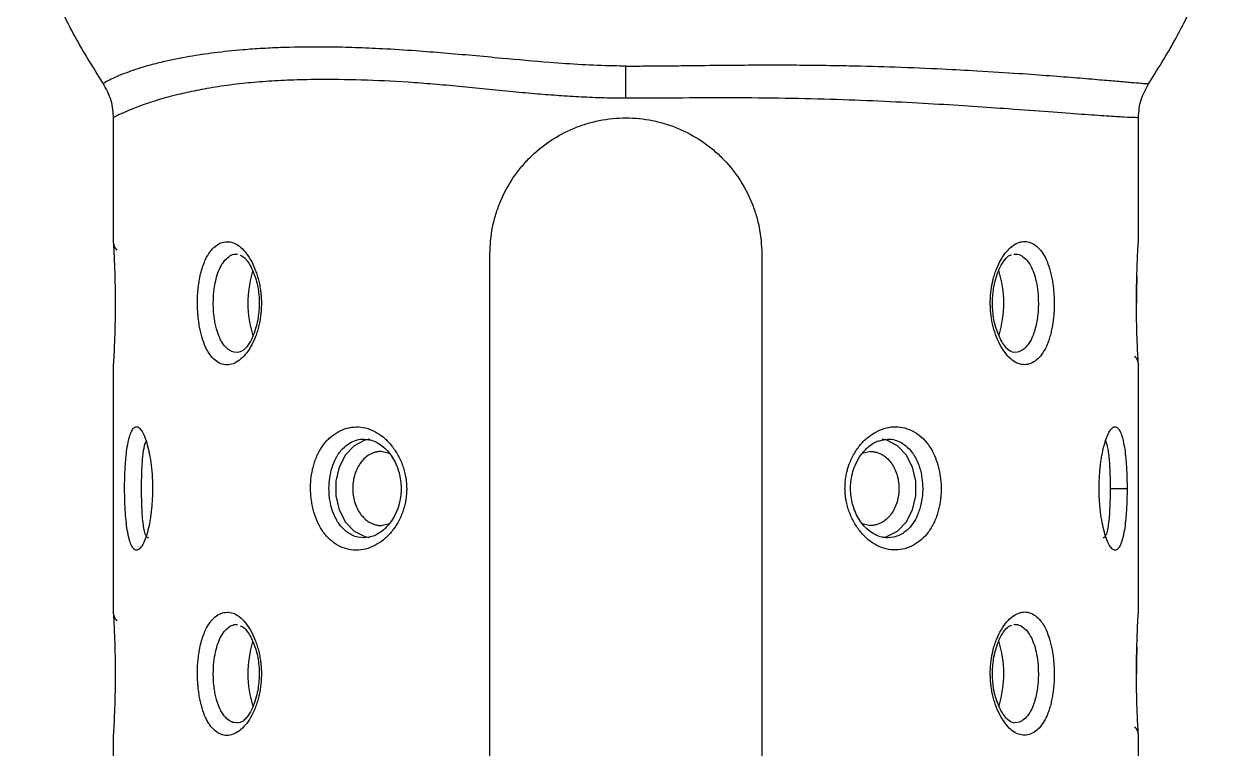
# Model space of a CAD drawing. Header units: centimetres. Extents: x 470464 to 524273, y 49611 to 59074.
# Drawn here: x 508315.03 to 508324.78, y 50254.65 to 50260.52 of the extents above; entities that cross this region are included whole.
import ezdxf

# ---------------------------------------------------------------- set-up
doc = ezdxf.new("R2010")
doc.units = ezdxf.units.CM
doc.header["$MEASUREMENT"] = 0
doc.layers.add('vinç', color=7, linetype='Continuous')

# ---------------------------------------------------------------- blocks, each defined once
blk = doc.blocks.new('fhdjjjjjjjjjytjhgjhgjfj')
at = {"color": 2, "linetype": 'Continuous', "lineweight": 25}
for p, q in [((427220.7623, 68449.811), (427220.7623, 68448.8057)), ((427229.0623, 68448.8088), (427229.0623, 68449.8108)), ((427223.8123, 68443.0089), (427223.8123, 68448.7089)), ((427226.0123, 68448.7089), (427226.0123, 68443.0089)), ((427221.7698, 68447.9105), (427221.7401, 68447.9122)), ((427228.0844, 68447.9122), (427228.0552, 68447.9105)), ((427220.7623, 68447.8089), (427220.7623, 68445.8057)), ((427229.0623, 68445.8088), (427229.0623, 68447.812)), ((427222.793, 68447.2089), (427222.8323, 68447.2029)), ((427222.793, 68447.2073), (427222.8145, 68447.2056)), ((427226.9855, 68447.199), (427227.0316, 68447.2089)), ((427222.9999, 68447.0916), (427222.9306, 68447.1089)), ((427226.8939, 68447.1089), (427226.8269, 68447.0922)), ((427222.9306, 68446.5089), (427222.9977, 68446.5256)), ((427226.8247, 68446.5261), (427226.8939, 68446.5089)), ((427222.797, 68446.4102), (427222.7424, 68446.4146)), ((427227.0822, 68446.4146), (427227.0291, 68446.4103)), ((427221.7698, 68444.9103), (427221.7378, 68444.9128)), ((427228.0867, 68444.9128), (427228.0552, 68444.9104)), ((427229.0623, 68442.8088), (427229.0623, 68444.812)), ((427220.7623, 68444.8089), (427220.7623, 68442.8057))]:
    blk.add_line(p, q, dxfattribs=at)
at = {"color": 2, "linetype": 'Continuous', "lineweight": 25, "flags": 128}
for points in [[(427222.8394, 68447.2073), (427222.7982, 68447.1988), (427222.7131, 68447.1553), (427222.6417, 68447.0809), (427222.5903, 68446.9824), (427222.5633, 68446.8685), (427222.5633, 68446.7492), (427222.5903, 68446.6353), (427222.6417, 68446.5368), (427222.7131, 68446.4624), (427222.7982, 68446.4189), (427222.8376, 68446.4106)], [(427226.9892, 68446.4109), (427227.0264, 68446.4189), (427227.1114, 68446.4624), (427227.1828, 68446.5368), (427227.2343, 68446.6353), (427227.2612, 68446.7492), (427227.2612, 68446.8685), (427227.2343, 68446.9824), (427227.1828, 68447.0809), (427227.1114, 68447.1553), (427227.0264, 68447.1988), (427226.9869, 68447.2071)]]:
    blk.add_lwpolyline(points, dxfattribs=at)
at = {"color": 2, "linetype": 'Continuous', "lineweight": 25}
for centre, radius, start, end in [((427222.7369, 68448.309), 0.8849, 162.9246, 197.44845), ((427227.0867, 68448.3087), 0.8857, 342.98442, 17.42725), ((427222.7369, 68445.309), 0.8849, 162.9246, 197.44845), ((427227.0867, 68445.3087), 0.8857, 342.98442, 17.42725)]:
    blk.add_arc(centre, radius, start, end, dxfattribs=at)
for points, knots in [([(427220.0405, 68451.506), (427220.1135, 68451.2719), (427220.228, 68450.9051), (427220.4623, 68450.4342), (427220.6106, 68450.1971), (427220.6853, 68450.0776)], [0, 0, 0, 0, 0.466821, 0.731232, 1, 1, 1, 1]), ([(427229.1392, 68450.0776), (427229.2142, 68450.197), (427229.363, 68450.434), (427229.5448, 68450.8083), (427229.6889, 68451.1646), (427229.7566, 68451.4001), (427229.7868, 68451.505)], [0, 0, 0, 0, 0.268682, 0.533009, 0.792201, 1, 1, 1, 1]), ([(427224.9123, 68450.2291), (427224.8786, 68450.2291), (427224.8448, 68450.2295), (427224.7261, 68450.2317), (427224.6408, 68450.2352), (427224.4694, 68450.2447), (427224.3834, 68450.2507), (427224.1676, 68450.2677), (427224.0379, 68450.2796), (427223.8298, 68450.2988), (427223.7504, 68450.3062), (427223.5934, 68450.3204), (427223.5158, 68450.3273), (427223.3631, 68450.34), (427223.2878, 68450.3459), (427223.1209, 68450.3579), (427223.0301, 68450.3636), (427222.867, 68450.3722), (427222.7941, 68450.3753), (427222.6516, 68450.3801), (427222.5821, 68450.3816), (427222.3831, 68450.3841), (427222.2587, 68450.3828), (427222.0831, 68450.3769), (427222.0263, 68450.3743), (427221.9165, 68450.368), (427221.8635, 68450.3643), (427221.6506, 68450.3465), (427221.5067, 68450.3278), (427221.3018, 68450.2926), (427221.2299, 68450.2778), (427221.1244, 68450.2531), (427221.0865, 68450.2433), (427221.0193, 68450.2247), (427220.9895, 68450.2158), (427220.934, 68450.1981), (427220.9084, 68450.1893), (427220.8553, 68450.1701), (427220.8291, 68450.1597), (427220.7831, 68450.1403), (427220.7633, 68450.1312), (427220.7258, 68450.1129), (427220.7099, 68450.1042), (427220.6919, 68450.0938), (427220.6869, 68450.0907), (427220.6811, 68450.0869), (427220.6797, 68450.086), (427220.6797, 68450.086)], [0, 0, 0, 0, 1.202526, 1.202526, 4.2201, 4.2201, 7.237674, 7.237674, 11.784481, 11.784481, 14.626235, 14.626235, 17.480533, 17.480533, 20.334831, 20.334831, 23.902703, 23.902703, 26.916587, 26.916587, 29.930472, 29.930472, 35.785075, 35.785075, 38.712377, 38.712377, 41.639678, 41.639678, 50.878924, 50.878924, 56.653453, 56.653453, 60.262534, 60.262534, 63.54113, 63.54113, 66.819725, 66.819725, 70.91797, 70.91797, 75.016215, 75.016215, 80.139021, 80.139021, 83.340774, 83.340774, 86.065425, 86.065425, 86.065425, 86.065425]), ([(427224.9123, 68450.2291), (427224.9287, 68450.2291), (427224.9636, 68450.2292), (427225.0188, 68450.2294), (427225.0798, 68450.2298), (427225.1467, 68450.2303), (427225.2195, 68450.2309), (427225.2983, 68450.2317), (427225.4471, 68450.2334), (427225.631, 68450.2354), (427225.863, 68450.2376), (427226.0747, 68450.2384), (427226.2961, 68450.2379), (427226.5109, 68450.2358), (427226.782, 68450.2312), (427227.1137, 68450.2217), (427227.458, 68450.2073), (427227.7932, 68450.1892), (427228.0859, 68450.1707), (427228.3518, 68450.1513), (427228.5717, 68450.1339), (427228.7518, 68450.1188), (427228.8972, 68450.1061), (427229.0078, 68450.0966), (427229.0688, 68450.0915), (427229.1003, 68450.0891), (427229.1157, 68450.0879), (427229.1283, 68450.0871), (427229.1376, 68450.0864), (427229.1436, 68450.086), (427229.1444, 68450.086), (427229.1448, 68450.086)], [0, 0, 0, 0, 0.006207, 0.013139, 0.020808, 0.029225, 0.038405, 0.048361, 0.059111, 0.094992, 0.118926, 0.149726, 0.179362, 0.209609, 0.240531, 0.298205, 0.363991, 0.416993, 0.489286, 0.552788, 0.616564, 0.682892, 0.743898, 0.808167, 0.87169, 0.891426, 0.911808, 0.932845, 0.954549, 0.97693, 1, 1, 1, 1]), ([(427224.9123, 68449.9683), (427224.9123, 68449.9813), (427224.9123, 68449.9944), (427224.9123, 68450.0204), (427224.9123, 68450.0334), (427224.9123, 68450.0593), (427224.9123, 68450.0721), (427224.9123, 68450.0975), (427224.9123, 68450.1101), (427224.9123, 68450.1349), (427224.9123, 68450.1472), (427224.9123, 68450.1714), (427224.9123, 68450.1833), (427224.9123, 68450.2065), (427224.9123, 68450.218), (427224.9123, 68450.2291)], [0, 0, 0, 0, 0.142857, 0.142857, 0.285714, 0.285714, 0.428571, 0.428571, 0.571429, 0.571429, 0.714286, 0.714286, 0.857143, 0.857143, 1, 1, 1, 1]), ([(427220.6797, 68450.086), (427220.7041, 68450.042), (427220.7529, 68449.954), (427220.7591, 68449.8536), (427220.7623, 68449.8034)], [0, 0, 0, 0, 0.4999871, 1, 1, 1, 1]), ([(427224.9123, 68449.9683), (427224.8539, 68449.9688), (427224.7329, 68449.9698), (427224.5526, 68449.9775), (427224.3723, 68449.9886), (427224.1883, 68450.0031), (427223.9896, 68450.021), (427223.7776, 68450.0421), (427223.5619, 68450.0636), (427223.3522, 68450.083), (427223.083, 68450.103), (427222.7623, 68450.118), (427222.4496, 68450.1214), (427222.1965, 68450.1155), (427221.9947, 68450.1048), (427221.7975, 68450.0876), (427221.6087, 68450.0628), (427221.4345, 68450.0318), (427221.2711, 68449.9953), (427221.1334, 68449.9575), (427221.0064, 68449.9163), (427220.9022, 68449.8769), (427220.8205, 68449.841), (427220.771, 68449.816), (427220.7651, 68449.8126), (427220.7623, 68449.811)], [0, 0, 0, 0, 0.022328, 0.046298, 0.069245, 0.092195, 0.118417, 0.148389, 0.178495, 0.208709, 0.239016, 0.299079, 0.361179, 0.402735, 0.444345, 0.486578, 0.53636, 0.586069, 0.63392, 0.693635, 0.741436, 0.806035, 0.870806, 0.93837, 1, 1, 1, 1]), ([(427229.0622, 68449.8108), (427229.0622, 68449.8108), (427229.0717, 68449.8106), (427229.0387, 68449.8109), (427228.9583, 68449.8143), (427228.8131, 68449.8228), (427228.6106, 68449.8371), (427228.3467, 68449.8568), (427228.0474, 68449.8791), (427227.7302, 68449.9013), (427227.4112, 68449.9215), (427227.059, 68449.9406), (427226.6748, 68449.9567), (427226.2621, 68449.9677), (427225.8259, 68449.9723), (427225.3734, 68449.9703), (427225.0657, 68449.9689), (427224.9123, 68449.9683)], [0, 0, 0, 0, 0.000234, 0.086487, 0.172458, 0.258333, 0.343788, 0.429292, 0.514309, 0.577318, 0.639522, 0.701161, 0.762116, 0.822532, 0.882135, 0.94123, 1, 1, 1, 1]), ([(427223.8123, 68448.7089), (427223.8123, 68448.7822), (427223.8195, 68448.8541), (427223.8407, 68448.9601), (427223.8495, 68448.9951), (427223.8707, 68449.0645), (427223.8831, 68449.0988), (427223.9246, 68449.1984), (427223.9584, 68449.2613), (427224.0182, 68449.3506), (427224.0397, 68449.3797), (427224.0852, 68449.435), (427224.1091, 68449.4613), (427224.1845, 68449.5367), (427224.2395, 68449.5821), (427224.3593, 68449.6625), (427224.4223, 68449.6963), (427224.5213, 68449.7377), (427224.5551, 68449.7499), (427224.6242, 68449.7711), (427224.6598, 68449.7801), (427224.7667, 68449.8016), (427224.839, 68449.8089), (427224.9123, 68449.8089)], [0, 0, 0, 0, 0.125, 0.125, 0.1875, 0.1875, 0.25, 0.25, 0.375, 0.375, 0.4375, 0.4375, 0.5, 0.5, 0.625, 0.625, 0.75, 0.75, 0.8125, 0.8125, 0.875, 0.875, 1, 1, 1, 1]), ([(427224.9123, 68449.8089), (427224.9856, 68449.8089), (427225.0575, 68449.8016), (427225.1636, 68449.7804), (427225.1986, 68449.7716), (427225.268, 68449.7504), (427225.3023, 68449.738), (427225.4019, 68449.6965), (427225.4649, 68449.6627), (427225.5542, 68449.6029), (427225.5832, 68449.5813), (427225.6385, 68449.5358), (427225.6649, 68449.5118), (427225.7403, 68449.4365), (427225.7856, 68449.3815), (427225.866, 68449.2617), (427225.8997, 68449.1987), (427225.9411, 68449.0998), (427225.9533, 68449.066), (427225.9745, 68448.9969), (427225.9835, 68448.9613), (427226.005, 68448.8544), (427226.0123, 68448.7822), (427226.0123, 68448.7089)], [0, 0, 0, 0, 0.125, 0.125, 0.1875, 0.1875, 0.25, 0.25, 0.375, 0.375, 0.4375, 0.4375, 0.5, 0.5, 0.625, 0.625, 0.75, 0.75, 0.8125, 0.8125, 0.875, 0.875, 1, 1, 1, 1]), ([(427220.7623, 68448.8057), (427220.7623, 68448.8058), (427220.7619, 68448.8124), (427220.7629, 68448.7986), (427220.7644, 68448.7746), (427220.7672, 68448.7264), (427220.7713, 68448.6424), (427220.7754, 68448.5311), (427220.778, 68448.4065), (427220.7782, 68448.3414), (427220.7784, 68448.3089)], [0, 0, 0, 0, 0.002203, 0.127556, 0.252625, 0.377691, 0.502782, 0.751878, 0.876165, 1, 1, 1, 1]), ([(427220.7623, 68448.8098), (427220.7626, 68448.8032), (427220.7632, 68448.79), (427220.7691, 68448.771), (427220.7781, 68448.7533), (427220.7868, 68448.7434), (427220.7912, 68448.7384)], [0, 0, 0, 0, 0.250213, 0.500269, 0.750195, 1, 1, 1, 1]), ([(427227.8628, 68448.3089), (427227.8629, 68448.3163), (427227.863, 68448.3312), (427227.8639, 68448.3534), (427227.8654, 68448.3755), (427227.8675, 68448.3975), (427227.8702, 68448.4193), (427227.874, 68448.4445), (427227.8793, 68448.4728), (427227.8876, 68448.5088), (427227.8992, 68448.5487), (427227.9191, 68448.6035), (427227.9503, 68448.6679), (427227.9925, 68448.7268), (427228.0416, 68448.7738), (427228.0831, 68448.7976), (427228.1185, 68448.8074), (427228.1513, 68448.8102), (427228.1921, 68448.8021), (427228.2384, 68448.7734), (427228.2801, 68448.7278), (427228.3158, 68448.6664), (427228.3444, 68448.5902), (427228.3613, 68448.517), (427228.3709, 68448.4551), (427228.3761, 68448.4075), (427228.3797, 68448.3586), (427228.3805, 68448.3253), (427228.3809, 68448.3085)], [0, 0, 0, 0, 0.014051, 0.028053, 0.042035, 0.056028, 0.070064, 0.084171, 0.105086, 0.12608, 0.157505, 0.189106, 0.248623, 0.316819, 0.369764, 0.441137, 0.471221, 0.500683, 0.56335, 0.626361, 0.689073, 0.751541, 0.813171, 0.875762, 0.906424, 0.937184, 0.968295, 1, 1, 1, 1]), ([(427229.0461, 68448.3089), (427229.0464, 68448.3537), (427229.0467, 68448.4222), (427229.0495, 68448.5471), (427229.0543, 68448.6731), (427229.0607, 68448.7853), (427229.0617, 68448.8008), (427229.0623, 68448.8088)], [0, 0, 0, 0, 0.170381, 0.260275, 0.504886, 0.74423, 1, 1, 1, 1]), ([(427221.4436, 68448.3092), (427221.4436, 68448.3158), (427221.4437, 68448.3289), (427221.4442, 68448.3485), (427221.4451, 68448.3681), (427221.4463, 68448.3877), (427221.4487, 68448.417), (427221.4529, 68448.4554), (427221.4611, 68448.5071), (427221.4731, 68448.5615), (427221.4896, 68448.6162), (427221.513, 68448.6731), (427221.5451, 68448.7269), (427221.5869, 68448.7715), (427221.6332, 68448.7993), (427221.6827, 68448.8096), (427221.7337, 68448.8014), (427221.7844, 68448.7735), (427221.8321, 68448.7262), (427221.8749, 68448.663), (427221.9051, 68448.5994), (427221.9252, 68448.5434), (427221.938, 68448.4993), (427221.9483, 68448.4534), (427221.9551, 68448.4112), (427221.9591, 68448.3737), (427221.9613, 68448.3413), (427221.9616, 68448.3196), (427221.9617, 68448.3089)], [0, 0, 0, 0, 0.012395, 0.024794, 0.037219, 0.04969, 0.062226, 0.093404, 0.12461, 0.166299, 0.20818, 0.249708, 0.312083, 0.374746, 0.437643, 0.500546, 0.563304, 0.626088, 0.68883, 0.751521, 0.814103, 0.84541, 0.876418, 0.907583, 0.938286, 0.959076, 0.97961, 1, 1, 1, 1]), ([(427221.5722, 68448.3091), (427221.5732, 68448.3403), (427221.575, 68448.4009), (427221.5888, 68448.4843), (427221.6086, 68448.5547), (427221.6349, 68448.6144), (427221.6676, 68448.662), (427221.7064, 68448.6938), (427221.741, 68448.7091), (427221.7626, 68448.7071), (427221.7695, 68448.7065)], [0, 0, 0, 0, 0.147634, 0.286671, 0.417144, 0.539096, 0.675183, 0.808725, 0.938883, 1, 1, 1, 1]), ([(427221.7891, 68448.697), (427221.8003, 68448.6933), (427221.8195, 68448.6869), (427221.8539, 68448.6436), (427221.8892, 68448.584), (427221.9258, 68448.488), (427221.9458, 68448.3632), (427221.9443, 68448.2556), (427221.9319, 68448.1689), (427221.915, 68448.0982), (427221.8889, 68448.0274), (427221.8539, 68447.9652), (427221.8114, 68447.9185), (427221.7827, 68447.9122), (427221.7677, 68447.9089)], [0, 0, 0, 0, 0.095563, 0.163817, 0.225501, 0.332743, 0.433599, 0.530453, 0.582956, 0.646139, 0.720214, 0.804107, 0.897484, 1, 1, 1, 1]), ([(427228.0568, 68447.9089), (427228.039, 68447.914), (427228.0133, 68447.9216), (427227.9707, 68447.9739), (427227.9352, 68448.0338), (427227.8988, 68448.1296), (427227.8787, 68448.2545), (427227.8803, 68448.3621), (427227.8926, 68448.4488), (427227.9095, 68448.5195), (427227.9357, 68448.5905), (427227.9706, 68448.6519), (427228.0054, 68448.6926), (427228.0266, 68448.6983), (427228.0341, 68448.7003)], [0, 0, 0, 0, 0.151943, 0.219787, 0.281101, 0.3877, 0.48795, 0.584222, 0.63641, 0.699214, 0.772844, 0.856234, 0.94905, 1, 1, 1, 1]), ([(427228.0546, 68448.7065), (427228.0617, 68448.7071), (427228.0835, 68448.7092), (427228.1183, 68448.6937), (427228.1571, 68448.6619), (427228.1898, 68448.6141), (427228.2161, 68448.5543), (427228.2359, 68448.4837), (427228.2496, 68448.4003), (427228.2514, 68448.3397), (427228.2523, 68448.3086)], [0, 0, 0, 0, 0.062775, 0.19254, 0.326104, 0.462, 0.583843, 0.714097, 0.852805, 1, 1, 1, 1]), ([(427229.0493, 68448.5253), (427229.0491, 68448.5169), (427229.0471, 68448.4512), (427229.0466, 68448.3749), (427229.0461, 68448.3084)], [0, 0, 0, 0, 0.128717, 1, 1, 1, 1]), ([(427220.7784, 68448.3089), (427220.7779, 68448.2432), (427220.7768, 68448.1117), (427220.7703, 68447.9462), (427220.7638, 68447.832), (427220.7628, 68447.8166), (427220.7623, 68447.8089)], [0, 0, 0, 0, 0.249062, 0.498603, 0.748979, 1, 1, 1, 1]), ([(427221.9617, 68448.3089), (427221.9617, 68448.3023), (427221.9616, 68448.2892), (427221.9609, 68448.2695), (427221.9597, 68448.2498), (427221.958, 68448.2302), (427221.9548, 68448.201), (427221.949, 68448.1625), (427221.9389, 68448.1161), (427221.9262, 68448.0716), (427221.9061, 68448.0155), (427221.8755, 68447.9521), (427221.8319, 68447.8905), (427221.7837, 68447.8445), (427221.7331, 68447.8156), (427221.6819, 68447.8056), (427221.6324, 68447.8158), (427221.5861, 68447.8443), (427221.5512, 68447.8824), (427221.5264, 68447.9209), (427221.5039, 68447.9641), (427221.4801, 68448.0275), (427221.4632, 68448.1007), (427221.4536, 68448.1631), (427221.4489, 68448.2056), (427221.446, 68448.2435), (427221.4443, 68448.2762), (427221.4438, 68448.2982), (427221.4436, 68448.3092)], [0, 0, 0, 0, 0.012391, 0.024783, 0.037196, 0.049653, 0.062173, 0.093291, 0.124509, 0.15563, 0.186951, 0.249359, 0.311959, 0.37483, 0.437763, 0.500607, 0.563432, 0.62628, 0.688993, 0.720436, 0.75154, 0.813172, 0.875762, 0.906582, 0.937858, 0.958489, 0.97918, 1, 1, 1, 1]), ([(427221.7401, 68447.9122), (427221.7342, 68447.9137), (427221.7283, 68447.9157), (427221.7151, 68447.9213), (427221.7078, 68447.9253), (427221.6865, 68447.9395), (427221.6732, 68447.9521), (427221.6531, 68447.9773), (427221.6458, 68447.9882), (427221.6321, 68448.0118), (427221.6258, 68448.0246), (427221.6118, 68448.0574), (427221.6045, 68448.0786), (427221.5944, 68448.115), (427221.591, 68448.1296), (427221.5849, 68448.1593), (427221.5824, 68448.1746), (427221.5775, 68448.2099), (427221.5755, 68448.23), (427221.5729, 68448.2698), (427221.5722, 68448.2895), (427221.5722, 68448.3091)], [6.572325, 6.572325, 6.572325, 6.572325, 6.904376, 6.904376, 7.333511, 7.333511, 8.189778, 8.189778, 8.724945, 8.724945, 9.260112, 9.260112, 10.013816, 10.013816, 10.484882, 10.484882, 10.955947, 10.955947, 11.544779, 11.544779, 12.111755, 12.111755, 12.111755, 12.111755]), ([(427228.3809, 68448.3085), (427228.3809, 68448.302), (427228.3808, 68448.2888), (427228.3803, 68448.2692), (427228.3794, 68448.2496), (427228.3782, 68448.23), (427228.3759, 68448.2008), (427228.3716, 68448.1624), (427228.3642, 68448.1158), (427228.3548, 68448.071), (427228.3434, 68448.0286), (427228.33, 68447.9891), (427228.3096, 68447.9415), (427228.2795, 68447.8908), (427228.2377, 68447.8463), (427228.1913, 68447.8182), (427228.1418, 68447.8082), (427228.0908, 68447.8163), (427228.0402, 68447.8442), (427227.9925, 68447.8915), (427227.9493, 68447.9553), (427227.9131, 68448.0317), (427227.8898, 68448.1039), (427227.8762, 68448.1642), (427227.8694, 68448.2064), (427227.8654, 68448.244), (427227.8632, 68448.2764), (427227.8629, 68448.2981), (427227.8628, 68448.3089)], [0, 0, 0, 0, 0.012395, 0.024795, 0.037219, 0.04969, 0.062227, 0.0933, 0.124611, 0.155891, 0.187209, 0.218617, 0.24976, 0.311754, 0.374801, 0.437839, 0.500608, 0.563367, 0.626151, 0.688895, 0.751587, 0.815968, 0.876414, 0.907405, 0.938285, 0.959075, 0.97961, 1, 1, 1, 1]), ([(427228.2523, 68448.3086), (427228.2523, 68448.2693), (427228.2497, 68448.2295), (427228.2418, 68448.1717), (427228.2384, 68448.1523), (427228.2301, 68448.1145), (427228.2252, 68448.0963), (427228.2153, 68448.0653), (427228.2104, 68448.0521), (427228.2, 68448.0274), (427228.1943, 68448.0158), (427228.1815, 68447.9926), (427228.1742, 68447.9814), (427228.1542, 68447.9551), (427228.1408, 68447.9419), (427228.1194, 68447.9269), (427228.112, 68447.9226), (427228.0979, 68447.9163), (427228.0912, 68447.9139), (427228.0844, 68447.9122)], [12.111755, 12.111755, 12.111755, 12.111755, 13.245709, 13.245709, 13.848949, 13.848949, 14.452189, 14.452189, 14.934781, 14.934781, 15.417373, 15.417373, 15.959709, 15.959709, 16.827446, 16.827446, 17.262653, 17.262653, 17.643248, 17.643248, 17.643248, 17.643248]), ([(427229.0622, 68447.812), (427229.0622, 68447.8119), (427229.0626, 68447.8053), (427229.0617, 68447.8191), (427229.0601, 68447.8431), (427229.0574, 68447.8909), (427229.0533, 68447.975), (427229.0491, 68448.0869), (427229.0465, 68448.2115), (427229.0463, 68448.2767), (427229.0461, 68448.3089)], [0, 0, 0, 0, 0.002203, 0.127546, 0.252608, 0.376104, 0.502778, 0.751862, 0.877567, 1, 1, 1, 1]), ([(427229.0623, 68447.8079), (427229.0619, 68447.8145), (427229.0613, 68447.8277), (427229.0554, 68447.8467), (427229.0464, 68447.8644), (427229.0377, 68447.8744), (427229.0333, 68447.8793)], [0, 0, 0, 0, 0.250213, 0.500269, 0.750195, 1, 1, 1, 1]), ([(427220.8544, 68446.8092), (427220.8544, 68446.8158), (427220.8544, 68446.8289), (427220.8546, 68446.8485), (427220.855, 68446.8682), (427220.8554, 68446.8878), (427220.8563, 68446.917), (427220.8578, 68446.9554), (427220.8606, 68447.0018), (427220.8641, 68447.0465), (427220.8698, 68447.1028), (427220.8789, 68447.1661), (427220.8929, 68447.2274), (427220.9097, 68447.273), (427220.9258, 68447.2968), (427220.9396, 68447.3068), (427220.954, 68447.3105), (427220.9728, 68447.3029), (427220.9958, 68447.2733), (427221.0181, 68447.2261), (427221.0386, 68447.1637), (427221.0563, 68447.0884), (427221.0679, 68447.0165), (427221.0744, 68446.955), (427221.0776, 68446.9125), (427221.0794, 68446.8745), (427221.0804, 68446.8417), (427221.0805, 68446.8198), (427221.0806, 68446.8089)], [0, 0, 0, 0, 0.012377, 0.024763, 0.037177, 0.049643, 0.062182, 0.09326, 0.124489, 0.155782, 0.187037, 0.249697, 0.312288, 0.374978, 0.437746, 0.469297, 0.500617, 0.56323, 0.626198, 0.688948, 0.751614, 0.813961, 0.8759, 0.906712, 0.937862, 0.958634, 0.979316, 1, 1, 1, 1]), ([(427222.3589, 68446.8091), (427222.359, 68446.8157), (427222.3591, 68446.8287), (427222.36, 68446.8482), (427222.3613, 68446.8678), (427222.3632, 68446.8873), (427222.3669, 68446.9163), (427222.3737, 68446.9546), (427222.3893, 68447.0165), (427222.4166, 68447.0892), (427222.4543, 68447.152), (427222.4896, 68447.1947), (427222.5283, 68447.2327), (427222.5822, 68447.2705), (427222.6531, 68447.2992), (427222.7284, 68447.3101), (427222.8052, 68447.3023), (427222.8805, 68447.2738), (427222.9504, 68447.2263), (427223.0128, 68447.1628), (427223.0567, 68447.099), (427223.0856, 68447.043), (427223.1041, 68446.9988), (427223.1188, 68446.953), (427223.1286, 68446.9109), (427223.1343, 68446.8735), (427223.1375, 68446.8412), (427223.1378, 68446.8196), (427223.138, 68446.8089)], [0, 0, 0, 0, 0.012343, 0.02469, 0.037064, 0.049484, 0.061971, 0.093012, 0.124086, 0.186837, 0.248659, 0.279761, 0.311255, 0.374178, 0.437323, 0.500402, 0.564033, 0.626232, 0.688971, 0.751678, 0.814289, 0.845617, 0.876618, 0.907779, 0.938441, 0.959196, 0.979679, 1, 1, 1, 1]), ([(427226.6865, 68446.8089), (427226.6866, 68446.8163), (427226.6867, 68446.8312), (427226.6881, 68446.8534), (427226.6902, 68446.8755), (427226.6932, 68446.8975), (427226.697, 68446.9194), (427226.7025, 68446.9448), (427226.7102, 68446.9736), (427226.7224, 68447.0102), (427226.7392, 68447.0504), (427226.7682, 68447.1054), (427226.8133, 68447.1695), (427226.8751, 68447.2283), (427226.9466, 68447.2743), (427227.0198, 68447.3025), (427227.0981, 68447.312), (427227.1724, 68447.3016), (427227.2433, 68447.2725), (427227.3076, 68447.2264), (427227.3554, 68447.1733), (427227.3891, 68447.1213), (427227.4157, 68447.0678), (427227.4356, 68447.0115), (427227.4496, 68446.9542), (427227.4579, 68446.9065), (427227.4636, 68446.8578), (427227.4649, 68446.825), (427227.4656, 68446.8086)], [0, 0, 0, 0, 0.014067, 0.028086, 0.042086, 0.056096, 0.070148, 0.084271, 0.10567, 0.127143, 0.15877, 0.190575, 0.250122, 0.31742, 0.371096, 0.440021, 0.500589, 0.563611, 0.626683, 0.689601, 0.75214, 0.787884, 0.823164, 0.876119, 0.906837, 0.938032, 0.968883, 1, 1, 1, 1]), ([(427228.744, 68446.8089), (427228.744, 68446.8164), (427228.7441, 68446.8314), (427228.7445, 68446.8538), (427228.7452, 68446.8761), (427228.7463, 68446.8983), (427228.7476, 68446.9203), (427228.7495, 68446.9461), (427228.7522, 68446.9754), (427228.7564, 68447.0126), (427228.7622, 68447.0533), (427228.7719, 68447.108), (427228.787, 68447.1722), (427228.8069, 68447.2302), (427228.8295, 68447.2755), (427228.8517, 68447.3029), (427228.8747, 68447.312), (427228.8957, 68447.3015), (427228.9149, 68447.2725), (427228.9317, 68447.2268), (427228.9457, 68447.1655), (427228.9548, 68447.1023), (427228.9604, 68447.0461), (427228.9639, 68447.0015), (427228.9667, 68446.9549), (427228.9684, 68446.9122), (427228.9695, 68446.8742), (427228.97, 68446.8413), (427228.9701, 68446.8194), (427228.9701, 68446.8085)], [0, 0, 0, 0, 0.014169, 0.028283, 0.042369, 0.056459, 0.070582, 0.084768, 0.106612, 0.128489, 0.160391, 0.192357, 0.25087, 0.31917, 0.371058, 0.440087, 0.500152, 0.562921, 0.625736, 0.688443, 0.750869, 0.813089, 0.844347, 0.875473, 0.906724, 0.937826, 0.95873, 0.979421, 1, 1, 1, 1]), ([(427220.9915, 68446.8091), (427220.992, 68446.8558), (427220.9929, 68446.9494), (427221.001, 68447.0704), (427221.0134, 68447.1589), (427221.0263, 68447.1831), (427221.0321, 68447.1941)], [0, 0, 0, 0, 0.259596, 0.520043, 0.781296, 1, 1, 1, 1]), ([(427222.509, 68446.8091), (427222.5101, 68446.8372), (427222.5125, 68446.8954), (427222.5318, 68446.9784), (427222.5561, 68447.038), (427222.5814, 68447.0826), (427222.612, 68447.1255), (427222.6577, 68447.1681), (427222.717, 68447.1978), (427222.7616, 68447.2106), (427222.7885, 68447.2078), (427222.793, 68447.2073)], [0, 0, 0, 0, 0.134234, 0.277167, 0.415563, 0.464907, 0.554701, 0.710506, 0.831396, 0.971584, 1, 1, 1, 1]), ([(427222.8323, 68447.2029), (427222.8389, 68447.2021), (427222.8635, 68447.1992), (427222.9079, 68447.1773), (427222.9597, 68447.1391), (427223.0156, 68447.0773), (427223.0668, 68446.9836), (427223.0952, 68446.8617), (427223.0928, 68446.7314), (427223.0594, 68446.6196), (427223.0079, 68446.5316), (427222.9489, 68446.4674), (427222.8739, 68446.4187), (427222.8208, 68446.4123), (427222.793, 68446.4089)], [0, 0, 0, 0, 0.0265517, 0.0999512, 0.1674427, 0.2286858, 0.3351313, 0.4357017, 0.5317793, 0.6458984, 0.7195508, 0.8032665, 0.8968434, 1, 1, 1, 1]), ([(427227.0316, 68446.4089), (427227.0121, 68446.4105), (427226.9746, 68446.4137), (427226.9167, 68446.44), (427226.8648, 68446.4787), (427226.809, 68446.5404), (427226.7577, 68446.6341), (427226.7294, 68446.756), (427226.7317, 68446.8863), (427226.7651, 68446.9981), (427226.8166, 68447.0863), (427226.8756, 68447.1496), (427226.9353, 68447.1913), (427226.973, 68447.1971), (427226.9855, 68447.199)], [0, 0, 0, 0, 0.079697, 0.153406, 0.221183, 0.282684, 0.389578, 0.490573, 0.587056, 0.701656, 0.775619, 0.859688, 0.95366, 1, 1, 1, 1]), ([(427227.0292, 68447.2072), (427227.0345, 68447.2077), (427227.0622, 68447.2107), (427227.1076, 68447.1978), (427227.1668, 68447.168), (427227.2126, 68447.1254), (427227.2576, 68447.0624), (427227.2905, 68446.9879), (427227.3121, 68446.895), (427227.3144, 68446.8368), (427227.3156, 68446.8086)], [0, 0, 0, 0, 0.03284, 0.172345, 0.29275, 0.448095, 0.537255, 0.724094, 0.866345, 1, 1, 1, 1]), ([(427228.7891, 68447.202), (427228.791, 68447.1999), (427228.7928, 68447.1974), (427228.7974, 68447.1894), (427228.8002, 68447.1831), (427228.8054, 68447.1681), (427228.8078, 68447.1594), (427228.8131, 68447.1362), (427228.8158, 68447.1207), (427228.8197, 68447.0926), (427228.8211, 68447.081), (427228.8236, 68447.0569), (427228.8247, 68447.0442), (427228.827, 68447.0141), (427228.8281, 68446.9965), (427228.83, 68446.9601), (427228.8307, 68446.9413), (427228.8325, 68446.8855), (427228.833, 68446.8468), (427228.833, 68446.8086)], [6.781231, 6.781231, 6.781231, 6.781231, 7.108069, 7.108069, 7.658693, 7.658693, 8.209318, 8.209318, 8.952416, 8.952416, 9.416853, 9.416853, 9.881289, 9.881289, 10.461834, 10.461834, 11.04238, 11.04238, 12.143641, 12.143641, 12.143641, 12.143641]), ([(427222.9306, 68447.1089), (427222.926, 68447.1088), (427222.9168, 68447.1086), (427222.9032, 68447.1069), (427222.8897, 68447.1043), (427222.8763, 68447.1006), (427222.863, 68447.0958), (427222.8404, 68447.0857), (427222.8096, 68447.0662), (427222.7742, 68447.0311), (427222.7445, 68446.9881), (427222.7223, 68446.9394), (427222.7075, 68446.8876), (427222.7004, 68446.8344), (427222.7005, 68446.7805), (427222.7084, 68446.7261), (427222.7239, 68446.6732), (427222.7477, 68446.6243), (427222.778, 68446.5819), (427222.8096, 68446.5524), (427222.8391, 68446.5329), (427222.8649, 68446.5204), (427222.8828, 68446.5156), (427222.8918, 68446.5132)], [0, 0, 0, 0, 0.020222, 0.040304, 0.060316, 0.080331, 0.100422, 0.120661, 0.185343, 0.250085, 0.314767, 0.379508, 0.439738, 0.500026, 0.560256, 0.620544, 0.685226, 0.749968, 0.81465, 0.879391, 0.919678, 0.959687, 1, 1, 1, 1]), ([(427226.8939, 68447.1089), (427226.8985, 68447.1088), (427226.9077, 68447.1086), (427226.9213, 68447.1069), (427226.9349, 68447.1043), (427226.9482, 68447.1006), (427226.9615, 68447.0958), (427226.9841, 68447.0857), (427227.0149, 68447.0662), (427227.0503, 68447.0311), (427227.0801, 68446.9881), (427227.1023, 68446.9394), (427227.117, 68446.8876), (427227.1241, 68446.8344), (427227.124, 68446.7805), (427227.1162, 68446.7261), (427227.1006, 68446.6732), (427227.0768, 68446.6243), (427227.0465, 68446.5819), (427227.0149, 68446.5524), (427226.9854, 68446.5329), (427226.9596, 68446.5204), (427226.9417, 68446.5156), (427226.9327, 68446.5132)], [0, 0, 0, 0, 0.0202224, 0.0403036, 0.0603155, 0.0803308, 0.1004221, 0.1206611, 0.1853433, 0.2500848, 0.314767, 0.3795084, 0.4397376, 0.5000263, 0.5602556, 0.6205443, 0.6852265, 0.7499679, 0.8146501, 0.8793915, 0.9196779, 0.9596869, 1, 1, 1, 1]), ([(427221.0806, 68446.8089), (427221.0805, 68446.8023), (427221.0805, 68446.7891), (427221.0801, 68446.7694), (427221.0796, 68446.7497), (427221.0788, 68446.73), (427221.0772, 68446.7007), (427221.0744, 68446.6621), (427221.0695, 68446.6155), (427221.0633, 68446.5708), (427221.0537, 68446.5144), (427221.039, 68446.4507), (427221.0183, 68446.3889), (427220.9958, 68446.3433), (427220.9728, 68446.3149), (427220.9501, 68446.3056), (427220.9288, 68446.3162), (427220.9096, 68446.3452), (427220.8956, 68446.3834), (427220.8858, 68446.4217), (427220.877, 68446.4649), (427220.8679, 68446.5278), (427220.8615, 68446.6007), (427220.8578, 68446.6628), (427220.8561, 68446.7055), (427220.8551, 68446.7435), (427220.8545, 68446.7764), (427220.8544, 68446.7983), (427220.8544, 68446.8092)], [0, 0, 0, 0, 0.012416, 0.024829, 0.037257, 0.049723, 0.062245, 0.093453, 0.124634, 0.15581, 0.18709, 0.249414, 0.311823, 0.374523, 0.437349, 0.500136, 0.562907, 0.625724, 0.688432, 0.719855, 0.750932, 0.813065, 0.87547, 0.906721, 0.937825, 0.958729, 0.97942, 1, 1, 1, 1]), ([(427221.0484, 68446.4092), (427221.0482, 68446.4091), (427221.0419, 68446.406), (427221.0313, 68446.4184), (427221.0182, 68446.4488), (427221.0079, 68446.4982), (427221.0002, 68446.5618), (427220.9952, 68446.6379), (427220.992, 68446.7207), (427220.9917, 68446.78), (427220.9915, 68446.8091)], [0, 0, 0, 0, 0.006027, 0.1607514, 0.301039, 0.441415, 0.589996, 0.721373, 0.8631507, 1, 1, 1, 1]), ([(427223.138, 68446.8089), (427223.138, 68446.8023), (427223.1378, 68446.7892), (427223.1368, 68446.7697), (427223.1351, 68446.7501), (427223.1328, 68446.7306), (427223.1283, 68446.7014), (427223.12, 68446.6631), (427223.1057, 68446.6168), (427223.0876, 68446.5723), (427223.0588, 68446.5161), (427223.0147, 68446.4524), (427222.951, 68446.3905), (427222.8799, 68446.3443), (427222.8044, 68446.3154), (427222.7274, 68446.3055), (427222.6521, 68446.3161), (427222.5812, 68446.3452), (427222.5275, 68446.3837), (427222.4889, 68446.4223), (427222.4539, 68446.4655), (427222.4167, 68446.5287), (427222.3901, 68446.6015), (427222.3749, 68446.6635), (427222.3666, 68446.7112), (427222.361, 68446.7599), (427222.3596, 68446.7927), (427222.3589, 68446.8091)], [0, 0, 0, 0, 0.012347, 0.024694, 0.037062, 0.049471, 0.061943, 0.09298, 0.124093, 0.15515, 0.18641, 0.248765, 0.311409, 0.374426, 0.437554, 0.500596, 0.563622, 0.626699, 0.689621, 0.721095, 0.75224, 0.813739, 0.876112, 0.906826, 0.938028, 0.968895, 1, 1, 1, 1]), ([(427222.7424, 68446.4146), (427222.7267, 68446.4182), (427222.7114, 68446.4235), (427222.6838, 68446.4366), (427222.6713, 68446.444), (427222.6475, 68446.4609), (427222.6362, 68446.4705), (427222.6107, 68446.4959), (427222.5971, 68446.5127), (427222.5771, 68446.5427), (427222.57, 68446.5549), (427222.5569, 68446.5803), (427222.5509, 68446.5936), (427222.5386, 68446.6248), (427222.5327, 68446.6429), (427222.5239, 68446.6759), (427222.5206, 68446.6906), (427222.5153, 68446.7204), (427222.5132, 68446.7356), (427222.5099, 68446.7702), (427222.5089, 68446.7897), (427222.509, 68446.8091)], [6.680329, 6.680329, 6.680329, 6.680329, 7.300108, 7.300108, 7.839178, 7.839178, 8.378248, 8.378248, 9.115596, 9.115596, 9.576438, 9.576438, 10.03728, 10.03728, 10.613333, 10.613333, 11.059101, 11.059101, 11.504869, 11.504869, 12.062079, 12.062079, 12.062079, 12.062079]), ([(427227.4656, 68446.8086), (427227.4655, 68446.8017), (427227.4654, 68446.7879), (427227.4645, 68446.7673), (427227.4629, 68446.7468), (427227.4608, 68446.7262), (427227.4569, 68446.6974), (427227.4502, 68446.6606), (427227.4388, 68446.6157), (427227.4241, 68446.5715), (427227.4059, 68446.5292), (427227.3851, 68446.4903), (427227.3534, 68446.4431), (427227.3069, 68446.3924), (427227.2423, 68446.3473), (427227.1714, 68446.3184), (427227.096, 68446.3077), (427227.0193, 68446.3154), (427226.944, 68446.3439), (427226.8741, 68446.3914), (427226.8117, 68446.4549), (427226.7592, 68446.5312), (427226.7255, 68446.6034), (427226.7057, 68446.6646), (427226.696, 68446.7067), (427226.6902, 68446.7442), (427226.6871, 68446.7766), (427226.6867, 68446.7981), (427226.6865, 68446.8089)], [0, 0, 0, 0, 0.013016, 0.026035, 0.039079, 0.052173, 0.065342, 0.094753, 0.124155, 0.155922, 0.18751, 0.218295, 0.248818, 0.311095, 0.374258, 0.43767, 0.500482, 0.564102, 0.626306, 0.689042, 0.751747, 0.814326, 0.87662, 0.907548, 0.938444, 0.959198, 0.979681, 1, 1, 1, 1]), ([(427227.3156, 68446.8086), (427227.3156, 68446.7892), (427227.3146, 68446.7699), (427227.3108, 68446.7309), (427227.3078, 68446.7111), (427227.3007, 68446.6761), (427227.2969, 68446.6609), (427227.288, 68446.6313), (427227.283, 68446.617), (427227.2711, 68446.5876), (427227.264, 68446.5726), (427227.2435, 68446.5354), (427227.2291, 68446.5145), (427227.2031, 68446.4848), (427227.1923, 68446.4741), (427227.1694, 68446.4551), (427227.1574, 68446.4466), (427227.135, 68446.4337), (427227.1248, 68446.4288), (427227.1038, 68446.4205), (427227.0931, 68446.4171), (427227.0822, 68446.4146)], [12.062079, 12.062079, 12.062079, 12.062079, 12.619289, 12.619289, 13.20085, 13.20085, 13.666099, 13.666099, 14.131348, 14.131348, 14.657792, 14.657792, 15.500102, 15.500102, 16.039128, 16.039128, 16.578154, 16.578154, 17.009375, 17.009375, 17.440415, 17.440415, 17.440415, 17.440415]), ([(427228.9701, 68446.8085), (427228.9701, 68446.802), (427228.9701, 68446.7888), (427228.9699, 68446.7692), (427228.9696, 68446.7495), (427228.9691, 68446.7299), (427228.9683, 68446.7007), (427228.9667, 68446.6623), (427228.9639, 68446.6159), (427228.9604, 68446.5713), (427228.9547, 68446.5149), (427228.9443, 68446.4428), (427228.9297, 68446.3839), (427228.9126, 68446.3414), (427228.8956, 68446.3161), (427228.8743, 68446.3057), (427228.8517, 68446.3148), (427228.8288, 68446.3444), (427228.8065, 68446.3914), (427228.786, 68446.454), (427228.7682, 68446.5293), (427228.7567, 68446.6012), (427228.7501, 68446.6627), (427228.747, 68446.7052), (427228.7451, 68446.7432), (427228.7441, 68446.776), (427228.744, 68446.7979), (427228.744, 68446.8089)], [0, 0, 0, 0, 0.012379, 0.024766, 0.037182, 0.04965, 0.062191, 0.093273, 0.124506, 0.155803, 0.187063, 0.249731, 0.334404, 0.374954, 0.437731, 0.500539, 0.563162, 0.626137, 0.688678, 0.751583, 0.813937, 0.875885, 0.906643, 0.937854, 0.95861, 0.979294, 1, 1, 1, 1]), ([(427228.744, 68446.8089), (427228.7468, 68446.8089), (427228.7509, 68446.8089), (427228.7455, 68446.8089), (427228.7439, 68446.8089)], [0, 0, 0, 0, 0.702961, 1, 1, 1, 1]), ([(427228.833, 68446.8086), (427228.8328, 68446.7795), (427228.8325, 68446.7202), (427228.8293, 68446.6376), (427228.8243, 68446.5615), (427228.8166, 68446.4981), (427228.8063, 68446.4488), (427228.7933, 68446.4188), (427228.783, 68446.4063), (427228.7766, 68446.4093), (427228.7761, 68446.4095)], [0, 0, 0, 0, 0.136828, 0.278621, 0.409945, 0.55851, 0.698957, 0.839074, 0.988192, 1, 1, 1, 1]), ([(427228.833, 68446.8086), (427228.8442, 68446.8086), (427228.8562, 68446.8086), (427228.8803, 68446.8086), (427228.8924, 68446.8086), (427228.9152, 68446.8086), (427228.9259, 68446.8086), (427228.9445, 68446.8086), (427228.9523, 68446.8085), (427228.9642, 68446.8085), (427228.9683, 68446.8085), (427228.9701, 68446.8085)], [0.0000009, 0.0000009, 0.0000009, 0.0000009, 0.2, 0.2, 0.4, 0.4, 0.6, 0.6, 0.8, 0.8, 1, 1, 1, 1]), ([(427222.8918, 68446.5132), (427222.8961, 68446.5123), (427222.9047, 68446.5106), (427222.9176, 68446.5091), (427222.9263, 68446.509), (427222.9306, 68446.5089)], [0, 0, 0, 0, 0.333511, 0.666489, 1, 1, 1, 1]), ([(427226.9327, 68446.5132), (427226.9284, 68446.5123), (427226.9199, 68446.5106), (427226.9069, 68446.5091), (427226.8982, 68446.509), (427226.8939, 68446.5089)], [0, 0, 0, 0, 0.333511, 0.666489, 1, 1, 1, 1]), ([(427220.7623, 68445.8057), (427220.7623, 68445.8058), (427220.7619, 68445.8124), (427220.7629, 68445.7986), (427220.7644, 68445.7746), (427220.7672, 68445.7264), (427220.7713, 68445.6424), (427220.7754, 68445.5311), (427220.778, 68445.4065), (427220.7782, 68445.3414), (427220.7784, 68445.3089)], [0, 0, 0, 0, 0.002203, 0.127556, 0.252625, 0.377691, 0.502782, 0.751878, 0.876165, 1, 1, 1, 1]), ([(427220.7623, 68445.8098), (427220.7626, 68445.8032), (427220.7632, 68445.79), (427220.7691, 68445.771), (427220.7781, 68445.7533), (427220.7868, 68445.7434), (427220.7912, 68445.7384)], [0, 0, 0, 0, 0.250213, 0.500269, 0.750195, 1, 1, 1, 1]), ([(427221.4436, 68445.3092), (427221.4436, 68445.3158), (427221.4437, 68445.3289), (427221.4442, 68445.3485), (427221.4451, 68445.3681), (427221.4463, 68445.3877), (427221.4487, 68445.417), (427221.4529, 68445.4554), (427221.4611, 68445.5071), (427221.4731, 68445.5615), (427221.4896, 68445.6162), (427221.513, 68445.6731), (427221.5451, 68445.7269), (427221.5869, 68445.7715), (427221.6332, 68445.7993), (427221.6827, 68445.8096), (427221.7337, 68445.8014), (427221.7844, 68445.7735), (427221.8321, 68445.7262), (427221.8749, 68445.663), (427221.9051, 68445.5994), (427221.9252, 68445.5434), (427221.938, 68445.4993), (427221.9483, 68445.4534), (427221.9551, 68445.4112), (427221.9591, 68445.3737), (427221.9613, 68445.3413), (427221.9616, 68445.3196), (427221.9617, 68445.3089)], [0, 0, 0, 0, 0.012395, 0.024794, 0.037219, 0.04969, 0.062226, 0.093404, 0.12461, 0.166299, 0.20818, 0.249708, 0.312083, 0.374746, 0.437643, 0.500546, 0.563304, 0.626088, 0.68883, 0.751521, 0.814103, 0.84541, 0.876418, 0.907583, 0.938286, 0.959076, 0.97961, 1, 1, 1, 1]), ([(427227.8628, 68445.3089), (427227.8629, 68445.3163), (427227.863, 68445.3312), (427227.8639, 68445.3534), (427227.8654, 68445.3755), (427227.8675, 68445.3975), (427227.8702, 68445.4193), (427227.874, 68445.4445), (427227.8793, 68445.4728), (427227.8876, 68445.5088), (427227.8992, 68445.5487), (427227.9191, 68445.6035), (427227.9503, 68445.6679), (427227.9925, 68445.7268), (427228.0416, 68445.7738), (427228.0831, 68445.7976), (427228.1185, 68445.8074), (427228.1513, 68445.8102), (427228.1921, 68445.8021), (427228.2384, 68445.7734), (427228.2801, 68445.7278), (427228.3158, 68445.6664), (427228.3444, 68445.5902), (427228.3613, 68445.517), (427228.3709, 68445.4551), (427228.3761, 68445.4075), (427228.3797, 68445.3586), (427228.3805, 68445.3253), (427228.3809, 68445.3085)], [0, 0, 0, 0, 0.014051, 0.028053, 0.042035, 0.056028, 0.070064, 0.084171, 0.105086, 0.12608, 0.157505, 0.189105, 0.248623, 0.316819, 0.369764, 0.441137, 0.471221, 0.500683, 0.56335, 0.626361, 0.689073, 0.751541, 0.813171, 0.875762, 0.906424, 0.937184, 0.968295, 1, 1, 1, 1]), ([(427229.0461, 68445.3089), (427229.0464, 68445.3537), (427229.0467, 68445.4222), (427229.0495, 68445.5471), (427229.0543, 68445.6731), (427229.0607, 68445.7853), (427229.0617, 68445.8008), (427229.0623, 68445.8088)], [0, 0, 0, 0, 0.170381, 0.260275, 0.504886, 0.74423, 1, 1, 1, 1]), ([(427221.5722, 68445.3091), (427221.5732, 68445.3405), (427221.575, 68445.4015), (427221.589, 68445.4854), (427221.6091, 68445.5562), (427221.6357, 68445.6159), (427221.6688, 68445.6635), (427221.708, 68445.6947), (427221.7422, 68445.7095), (427221.7631, 68445.7072), (427221.7693, 68445.7066)], [0, 0, 0, 0, 0.1487647, 0.2888173, 0.4201927, 0.5429348, 0.679904, 0.8144755, 0.9452832, 1, 1, 1, 1]), ([(427221.7898, 68445.6967), (427221.8008, 68445.693), (427221.8198, 68445.6866), (427221.8539, 68445.6436), (427221.8892, 68445.584), (427221.9258, 68445.488), (427221.9458, 68445.3632), (427221.9443, 68445.2556), (427221.9319, 68445.1689), (427221.915, 68445.0982), (427221.8889, 68445.0274), (427221.8539, 68444.9652), (427221.8114, 68444.9185), (427221.7827, 68444.9122), (427221.7677, 68444.9089)], [0, 0, 0, 0, 0.093869, 0.16225, 0.22405, 0.331493, 0.432538, 0.529573, 0.582174, 0.645476, 0.71969, 0.80374, 0.897292, 1, 1, 1, 1]), ([(427228.0568, 68444.9089), (427228.039, 68444.914), (427228.0133, 68444.9216), (427227.9707, 68444.9739), (427227.9352, 68445.0338), (427227.8988, 68445.1296), (427227.8787, 68445.2545), (427227.8803, 68445.3621), (427227.8926, 68445.4488), (427227.9095, 68445.5195), (427227.9357, 68445.5905), (427227.9706, 68445.6519), (427228.0052, 68445.6924), (427228.0262, 68445.6981), (427228.0336, 68445.7001)], [0, 0, 0, 0, 0.152134, 0.220063, 0.281453, 0.388186, 0.488561, 0.584955, 0.637208, 0.70009, 0.773813, 0.857307, 0.95024, 1, 1, 1, 1]), ([(427228.0548, 68445.7065), (427228.0612, 68445.7072), (427228.0823, 68445.7095), (427228.1166, 68445.6947), (427228.1559, 68445.6633), (427228.189, 68445.6156), (427228.2156, 68445.5557), (427228.2356, 68445.4849), (427228.2496, 68445.4009), (427228.2514, 68445.34), (427228.2523, 68445.3086)], [0, 0, 0, 0, 0.056138, 0.186595, 0.321216, 0.458045, 0.580706, 0.711891, 0.851644, 1, 1, 1, 1]), ([(427229.0493, 68445.5253), (427229.0491, 68445.5169), (427229.0471, 68445.4512), (427229.0466, 68445.3749), (427229.0461, 68445.3084)], [0, 0, 0, 0, 0.128717, 1, 1, 1, 1]), ([(427220.7784, 68445.3089), (427220.7779, 68445.2432), (427220.7768, 68445.1117), (427220.7703, 68444.9462), (427220.7638, 68444.832), (427220.7628, 68444.8166), (427220.7623, 68444.8089)], [0, 0, 0, 0, 0.249062, 0.498603, 0.748979, 1, 1, 1, 1]), ([(427221.9617, 68445.3089), (427221.9617, 68445.3023), (427221.9616, 68445.2892), (427221.9609, 68445.2695), (427221.9597, 68445.2498), (427221.958, 68445.2302), (427221.9548, 68445.201), (427221.949, 68445.1625), (427221.9389, 68445.1161), (427221.9262, 68445.0716), (427221.9061, 68445.0155), (427221.8755, 68444.9521), (427221.8319, 68444.8905), (427221.7837, 68444.8445), (427221.7331, 68444.8156), (427221.6819, 68444.8056), (427221.6324, 68444.8158), (427221.5861, 68444.8443), (427221.5512, 68444.8824), (427221.5264, 68444.9209), (427221.5039, 68444.9641), (427221.4801, 68445.0275), (427221.4632, 68445.1007), (427221.4536, 68445.1631), (427221.4489, 68445.2056), (427221.446, 68445.2435), (427221.4443, 68445.2762), (427221.4438, 68445.2982), (427221.4436, 68445.3092)], [0, 0, 0, 0, 0.012391, 0.024783, 0.037196, 0.049653, 0.062173, 0.093291, 0.124509, 0.15563, 0.186951, 0.249359, 0.311959, 0.37483, 0.437763, 0.500607, 0.563432, 0.62628, 0.688993, 0.720436, 0.75154, 0.813172, 0.875762, 0.906582, 0.937858, 0.958489, 0.97918, 1, 1, 1, 1]), ([(427221.7378, 68444.9128), (427221.7327, 68444.9142), (427221.7276, 68444.916), (427221.7151, 68444.9213), (427221.7078, 68444.9253), (427221.6865, 68444.9395), (427221.6732, 68444.9521), (427221.6531, 68444.9773), (427221.6458, 68444.9882), (427221.6321, 68445.0118), (427221.6258, 68445.0246), (427221.6118, 68445.0574), (427221.6045, 68445.0786), (427221.5944, 68445.115), (427221.591, 68445.1296), (427221.5849, 68445.1593), (427221.5824, 68445.1746), (427221.5775, 68445.2099), (427221.5755, 68445.23), (427221.5729, 68445.2698), (427221.5722, 68445.2895), (427221.5722, 68445.3091)], [6.615875, 6.615875, 6.615875, 6.615875, 6.904376, 6.904376, 7.333511, 7.333511, 8.189778, 8.189778, 8.724945, 8.724945, 9.260112, 9.260112, 10.013816, 10.013816, 10.484882, 10.484882, 10.955947, 10.955947, 11.544779, 11.544779, 12.111755, 12.111755, 12.111755, 12.111755]), ([(427228.3809, 68445.3085), (427228.3809, 68445.302), (427228.3808, 68445.2888), (427228.3803, 68445.2692), (427228.3794, 68445.2496), (427228.3782, 68445.23), (427228.3759, 68445.2008), (427228.3716, 68445.1624), (427228.3642, 68445.1158), (427228.3548, 68445.071), (427228.3434, 68445.0286), (427228.33, 68444.9891), (427228.3096, 68444.9415), (427228.2795, 68444.8908), (427228.2377, 68444.8463), (427228.1913, 68444.8182), (427228.1418, 68444.8082), (427228.0908, 68444.8163), (427228.0402, 68444.8442), (427227.9925, 68444.8915), (427227.9493, 68444.9553), (427227.9131, 68445.0317), (427227.8898, 68445.1039), (427227.8762, 68445.1642), (427227.8694, 68445.2064), (427227.8654, 68445.244), (427227.8632, 68445.2764), (427227.8629, 68445.2981), (427227.8628, 68445.3089)], [0, 0, 0, 0, 0.012395, 0.024795, 0.037219, 0.04969, 0.062227, 0.0933, 0.124611, 0.155891, 0.187209, 0.218617, 0.24976, 0.311754, 0.374801, 0.437839, 0.500608, 0.563367, 0.626151, 0.688895, 0.751587, 0.815968, 0.876414, 0.907405, 0.938285, 0.959075, 0.97961, 1, 1, 1, 1]), ([(427228.2523, 68445.3086), (427228.2523, 68445.2693), (427228.2497, 68445.2295), (427228.2418, 68445.1717), (427228.2384, 68445.1523), (427228.2301, 68445.1145), (427228.2252, 68445.0963), (427228.2153, 68445.0653), (427228.2104, 68445.0521), (427228.2, 68445.0274), (427228.1943, 68445.0158), (427228.1815, 68444.9926), (427228.1742, 68444.9814), (427228.1542, 68444.9551), (427228.1408, 68444.9419), (427228.1194, 68444.9269), (427228.112, 68444.9226), (427228.0987, 68444.9166), (427228.0927, 68444.9145), (427228.0867, 68444.9128)], [12.111755, 12.111755, 12.111755, 12.111755, 13.245709, 13.245709, 13.848949, 13.848949, 14.452189, 14.452189, 14.934781, 14.934781, 15.417373, 15.417373, 15.959709, 15.959709, 16.827446, 16.827446, 17.262653, 17.262653, 17.599707, 17.599707, 17.599707, 17.599707]), ([(427229.0622, 68444.812), (427229.0622, 68444.8119), (427229.0626, 68444.8053), (427229.0617, 68444.8191), (427229.0601, 68444.8431), (427229.0574, 68444.8909), (427229.0533, 68444.975), (427229.0491, 68445.0869), (427229.0465, 68445.2115), (427229.0463, 68445.2767), (427229.0461, 68445.3089)], [0, 0, 0, 0, 0.002203, 0.127546, 0.252608, 0.376104, 0.502778, 0.751862, 0.877567, 1, 1, 1, 1]), ([(427229.0623, 68444.8079), (427229.0619, 68444.8145), (427229.0613, 68444.8277), (427229.0554, 68444.8467), (427229.0464, 68444.8644), (427229.0377, 68444.8744), (427229.0333, 68444.8793)], [0, 0, 0, 0, 0.250213, 0.500269, 0.750195, 1, 1, 1, 1])]:
    blk.add_open_spline(points, degree=3, knots=knots, dxfattribs=at)
blk.add_open_spline([(427229.0623, 68449.8108), (427229.0659, 68449.8597), (427229.0732, 68449.9575), (427229.1209, 68450.0431), (427229.1448, 68450.086)], degree=3, dxfattribs=at)
blk = doc.blocks.new('EAWREWFWEFWEGWR')
at = {"layer": 'vinç', "color": 0}
blk.add_blockref('fhdjjjjjjjjjytjhgjhgjfj', (1111, 30), dxfattribs=at)

msp = doc.modelspace()

# ---------------------------------------------------------------- block references
at = {"layer": 'vinç', "color": 0}
msp.add_blockref('EAWREWFWEFWEGWR', (79983.9933, -18220.0537), dxfattribs=at)

doc.saveas('drawing.dxf')
